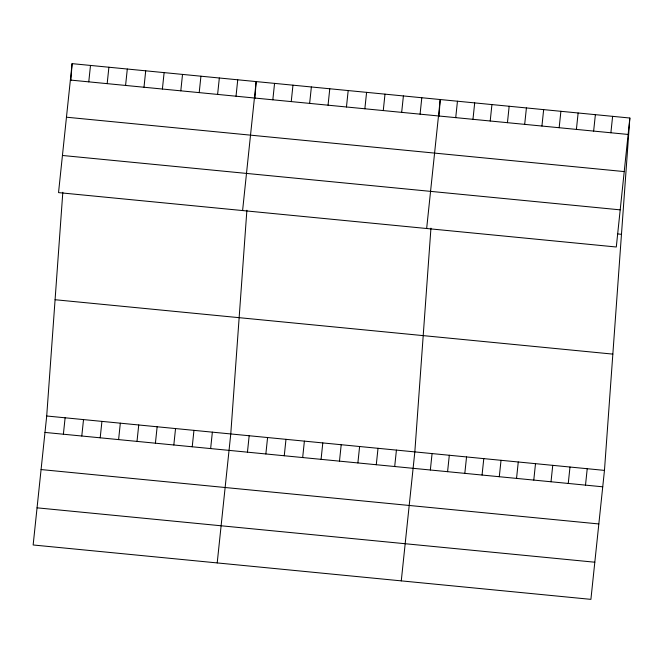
<?xml version="1.0" encoding="UTF-8"?>
<svg xmlns="http://www.w3.org/2000/svg" width="663" height="663" viewBox="0 0 663 663"><rect width="100%" height="100%" fill="white"/><g stroke="black" fill="none" stroke-linecap="round" stroke-linejoin="round"><path stroke-width="0.99" d="M629.85 118.022L616.292 247.001L58.535 192.61L72.093 63.64L629.85 118.022L604.465 470.39L590.907 599.36L33.15 544.978L46.708 415.999L62.819 192.278M70.875 80.538L72.093 63.64M246.885 210.229L230.765 433.95L217.207 562.92M254.932 98.48L256.15 81.59L242.592 210.561M430.942 228.171L414.831 451.893L401.272 580.871M438.997 116.431L440.215 99.533L426.657 228.503M88.767 81.856L90.499 65.438M63.383 434.215L65.115 417.798M107.174 83.654L108.898 67.228M81.789 436.014L83.521 419.588M125.58 85.444L127.304 69.027M100.196 437.804L101.928 421.386M143.987 87.243L145.711 70.817M118.602 439.602L120.326 423.185M162.394 89.033L164.117 72.615M137.009 441.401L138.733 424.975M180.8 90.831L182.524 74.405M155.415 443.191L157.139 426.773M199.207 92.621L200.93 76.204M173.822 444.989L175.546 428.563M217.613 94.419L219.337 77.994M192.229 446.779L193.952 430.362M236.02 96.21L237.744 79.792M210.635 448.578L212.359 432.152M272.833 99.806L274.557 83.381M247.448 452.166L249.172 435.74M291.239 101.596L292.963 85.179M265.855 453.956L267.579 437.539M309.646 103.395L311.37 86.969M284.261 455.754L285.985 439.337M328.052 105.185L329.776 88.767M302.668 457.553L304.392 441.127M346.459 106.983L348.183 90.558M321.074 459.343L322.798 442.925M364.857 108.773L366.589 92.356M339.481 461.141L341.205 444.716M383.264 110.572L384.996 94.154M357.887 462.931L359.611 446.514M401.67 112.362L403.402 95.944M376.286 464.73L378.018 448.304M420.077 114.16L421.809 97.743M394.692 466.52L396.424 450.102M455.721 117.633L457.453 101.215M430.345 470.001L432.069 453.575M472.968 119.315L474.691 102.898M447.583 471.683L449.307 455.257M490.206 120.998L491.929 104.58M464.821 473.357L466.545 456.94M507.444 122.68L509.167 106.262M482.059 475.04L483.791 458.622M524.682 124.362L526.414 107.936M499.297 476.722L501.029 460.304M541.928 126.045L543.652 109.619M516.543 478.404L518.267 461.987M559.166 127.719L560.89 111.301M533.781 480.087L535.505 463.661M576.404 129.401L578.128 112.983M551.019 481.769L552.743 465.343M593.642 131.083L595.374 114.666M568.257 483.443L569.989 467.025M610.888 132.766L612.612 116.348M585.504 485.125L587.227 468.708M70.361 80.057L628.126 134.448M66.457 117.202L624.223 171.584M62.438 155.474L620.195 209.856M617.419 233.906L621.471 234.304M55.079 299.726L612.844 354.108M46.708 415.999L604.465 470.39M44.976 432.425L602.742 486.808M41.073 469.561L598.838 523.952M37.053 507.833L594.81 562.216"/></g></svg>
